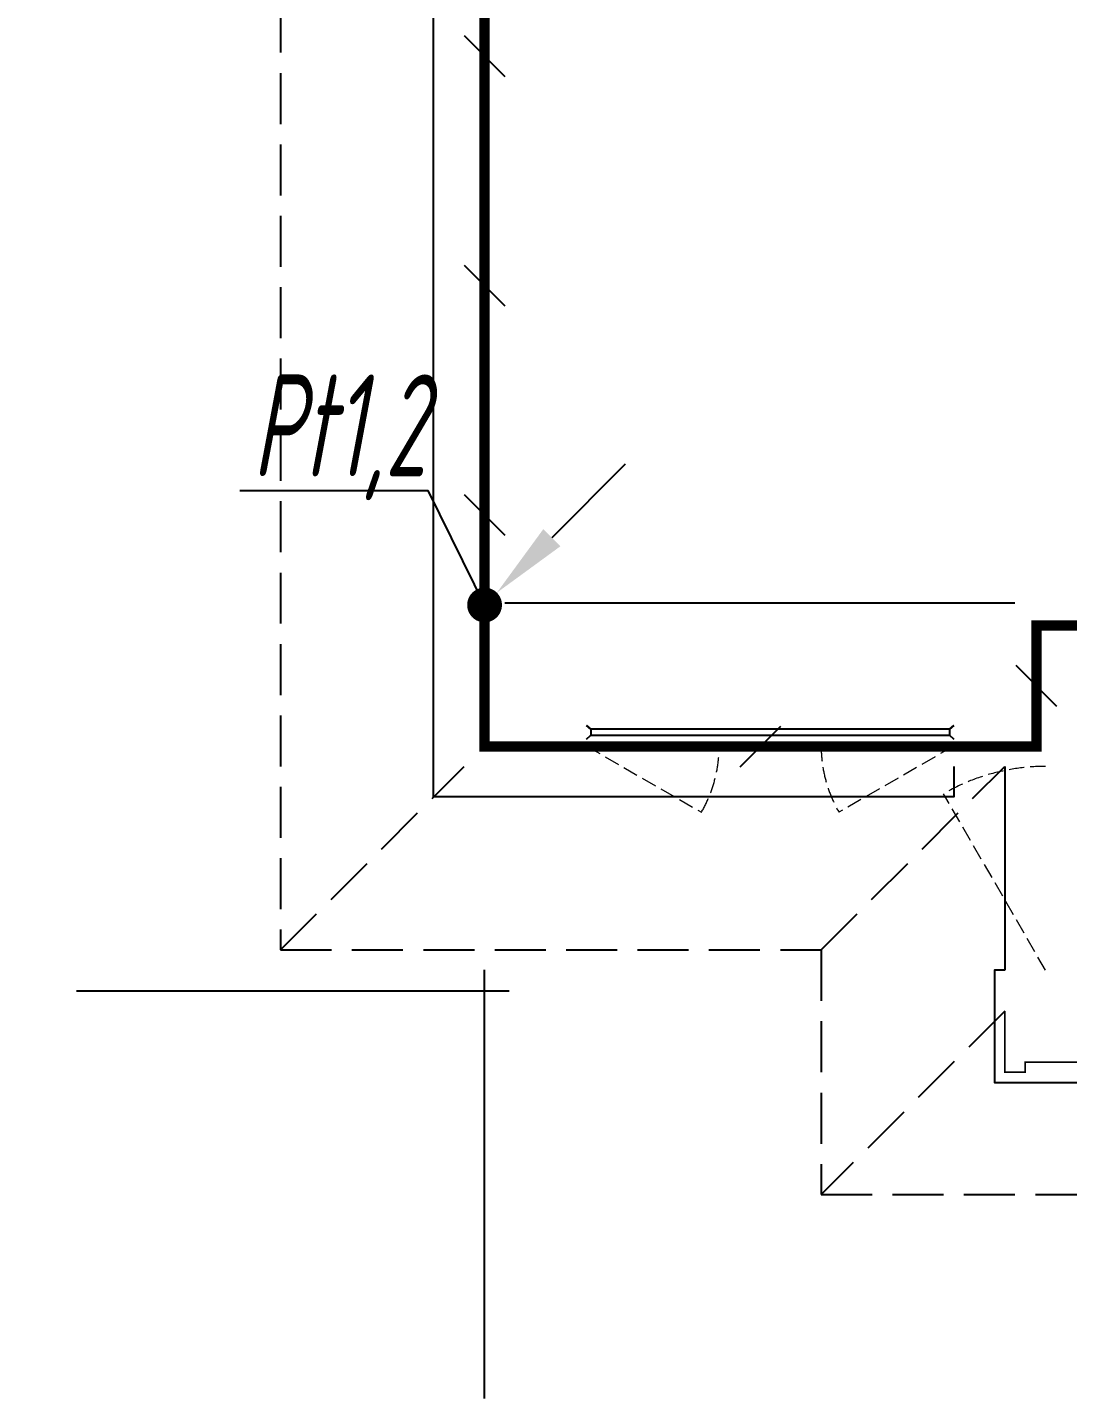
# Model space of a CAD drawing. Extents: x 2803505 to 5851001, y -1372902 to 24339.
# Drawn here: x 2929665 to 2934764, y -777762 to -771038 of the extents above; entities that cross this region are included whole.
import ezdxf
from ezdxf.enums import TextEntityAlignment as Align
from ezdxf.xclip import XClip

# ---------------------------------------------------------------- set-up
doc = ezdxf.new("R2010")
doc.units = 0
doc.header["$LTSCALE"] = 1000
doc.header["$MEASUREMENT"] = 0
doc.header["$XCLIPFRAME"] = 2
for name, pattern in [('CENTER2', [1.125, 0.75, -0.125, 0.125, -0.125]), ('DASH', [0.35, 0.25, -0.1]), ('DOTE', [2.42, 2, -0.2, 0.02, -0.2])]:
    doc.linetypes.add(name, pattern=pattern)
doc.layers.get('0').update_dxf_attribs({"linetype": 'CONTINUOUS'})
for name, color, linetype in [('!!电气', 1, 'CONTINUOUS'), ('3-栏杆1', 252, 'CONTINUOUS'), ('3.5方案汇报，与郭总、侯月琴确定户型_t8$0$2020.03.04 -1安徽标准化洋房户型(UA）_t8_t8$0$看线', 154, 'CONTINUOUS'), ('DIM-照明', 7, 'CONTINUOUS'), ('LWIRE', 4, 'CONTINUOUS'), ('SHTLN', 4, 'CONTINUOUS'), ('WIRE-接地', 2, 'CONTINUOUS'), ('卫生间', 6, 'CONTINUOUS'), ('看线', 185, 'CONTINUOUS')]:
    doc.layers.add(name, color=color, linetype=linetype)
doc.layers.add('DOTE', color=19, linetype='DOTE', lineweight=9)
doc.layers.add('WINDOW', color=146, linetype='CONTINUOUS', lineweight=20)
doc.styles.add('HZTXT', font='gbeitc.shx', dxfattribs={"width": 0.8, "height": 400, "bigfont": 'hztxt.shx'})
doc.styles.get("Standard").update_dxf_attribs({"font": 'gbenor.shx', "bigfont": 'gbcbig.shx'})

# ---------------------------------------------------------------- blocks, each defined once
blk = doc.blocks.new('A$C74D73064')
at = {"layer": 'DOTE', "color": 252}
blk.add_line((-86385.2, 67619.3), (196116, 67619.3), dxfattribs=at)
blk = doc.blocks.new('A$C24015597')
ref = blk.add_blockref('A$C74D73064', (24685.7, -33857.7))
XClip(ref).set_block_clipping_path([(-14883.2465648082, 50822.2568892687), (39116.7403027331, 70322.2568880918)])
blk = doc.blocks.new('A$C148B7D8E')
at = {"layer": '卫生间', "color": 252, "linetype": 'DASH'}
for p, q in [((-900, -900), (0, 0)), ((1750, -900), (2650, 0)), ((2650, -1200), (1750, -2100))]:
    blk.add_line(p, q, dxfattribs=at)
blk.add_lwpolyline([(16100, 14000), (16100, 15400), (7700, 15400), (7700, 10800), (7300, 10800), (7300, 10000), (900, 10000), (900, 9000), (-900, 9000), (-900, -900), (1750, -900), (1750, -2100), (23450, -2100), (23450, -900), (25100, -900)], dxfattribs=at)
blk = doc.blocks.new('A$C66B635E3')
at = {"layer": '!!电气', "color": 1}
for p, q in [((0, -2000), (0, 103)), ((-2000, 0), (121.3, 0))]:
    blk.add_line(p, q, dxfattribs=at)
at = {"color": 252, "const_width": 8}
blk.add_lwpolyline([(2550, -100), (2550, -400), (2650, -400), (2650, -350), (3700, -350), (3700, -100)], dxfattribs=at)
at = {"layer": '3-栏杆1', "color": 252}
for p, q in [((520.3, 1282.2), (500, 1300)), ((500, 1300), (520.3, 1282.2)), ((2279.7, 1282.1), (520.3, 1282.2)), ((520.3, 1282.2), (520.3, 1252.9)), ((2279.7, 1282.2), (2300, 1300)), ((2300, 1300), (2279.7, 1282.2)), ((2279.7, 1282.2), (2279.7, 1252.9)), ((500, 1233.1), (520.3, 1252.9)), ((520.3, 1252.9), (2279.7, 1252.9)), ((2279.7, 1252.9), (2300, 1233.1)), ((2300, 1233.1), (2279.7, 1252.9))]:
    blk.add_line(p, q, dxfattribs=at)
at = {"layer": '3.5方案汇报，与郭总、侯月琴确定户型_t8$0$2020.03.04 -1安徽标准化洋房户型(UA）_t8_t8$0$看线', "color": 252, "ltscale": 10}
blk.add_line((2600, 1900), (100, 1900), dxfattribs=at)
at = {"layer": 'WINDOW', "color": 252, "linetype": 'DASH', "ltscale": 0.3}
for points in [[(500, 1200), (1063.1, 875.4, 0.131485), (1150, 1200)], [(2300, 1200), (1736.9, 875.4, -0.131485), (1650, 1200)], [(2750, 100), (2250, 966, -0.131652), (2750, 1100)]]:
    blk.add_lwpolyline(points, format="xyb", dxfattribs=at)
at = {"layer": '看线', "color": 252}
for points in [[(2300, 1100), (2300, 950), (-250, 950), (-250, 9350), (1400.1, 9350), (1400.1, 9200)], [(2550, 100), (2500, 100), (2500, -450), (3750, -450), (3750, -250)]]:
    blk.add_lwpolyline(points, dxfattribs=at)
at = {"layer": '看线', "color": 252, "ltscale": 0.5}
blk.add_lwpolyline([(2550, 1100), (2550, 100)], dxfattribs=at)
at = {"color": 252}
blk.add_blockref('A$C148B7D8E', (-100, 1100), dxfattribs=at)
blk = doc.blocks.new('$TelecSys$00000008')
blk.add_line((0.4, 0.4), (-0.4, -0.4))
blk = doc.blocks.new('$TelecSys$00000078')
for p, q in [((1.15, 1.15), (0.55, 0.55)), ((0.104, 0.104), (0.104, 0.104)), ((-0.104, -0.104), (-0.104, -0.104))]:
    blk.add_line(p, q)
at = {"const_width": 0.142}
blk.add_lwpolyline([(-0.071, 0, 1), (0.071, 0, 1)], format="xyb", close=True, dxfattribs=at)
blk.add_solid([(0.62, 0.48), (0.48, 0.62), (0.1, 0.1)])
at = {"width": 0.8, "flags": 9}
blk.add_attdef('A', (0, 0), '', height=0.00002, dxfattribs=at)

msp = doc.modelspace()

# ---------------------------------------------------------------- linework, layer by layer
at = {"layer": 'DIM-照明', "color": 7, "ltscale": 0.8}
for p in [(2930706.2, -773309.9), (2931913.8, -773886.5)]:
    msp.add_line(p, (2931629.5, -773309.9), dxfattribs=at)
at = {"layer": 'WIRE-接地', "color": 2, "linetype": 'CENTER2', "const_width": 50}
msp.add_lwpolyline([(2946861.9, -775763.5), (2941954.4, -775763.5), (2941954.4, -775160.6), (2941208.4, -775160.6), (2941208.4, -773971.3), (2934611.7, -773971.3), (2934611.7, -774564.2), (2931906, -774564.2), (2931906, -766667.6)], dxfattribs=at)

# ---------------------------------------------------------------- block references
at = {"layer": '!!电气'}
for name, p in [('A$C24015597', (2836003.5, -807053.6)), ('A$C66B635E3', (2931906, -775762.1))]:
    msp.add_blockref(name, p, dxfattribs=at)
at = {"layer": 'LWIRE', "color": 2, "xscale": 600, "yscale": 600, "zscale": 600}
msp.add_blockref('$TelecSys$00000078', (2931906, -773870.5), dxfattribs=at)
at = {"layer": 'SHTLN', "color": 2, "xscale": 250, "yscale": 250, "zscale": 250}
for p, rotation in [((2931906, -771178.4), 90), ((2931906, -772303.4), 90), ((2931906, -773428.4), 90), ((2934611.7, -774267.7), 270), ((2933258.8, -774564.2), 180)]:
    msp.add_blockref('$TelecSys$00000008', p, dxfattribs=dict(at, rotation=rotation))

# ---------------------------------------------------------------- texts
at = {"layer": 'DIM-照明', "color": 7, "ltscale": 0.8, "style": 'HZTXT', "width": 0.7}
msp.add_text('Pt1,2', height=500, dxfattribs=at).set_placement((2931194.9, -773048.2), align=Align.MIDDLE)

doc.saveas('drawing.dxf')
